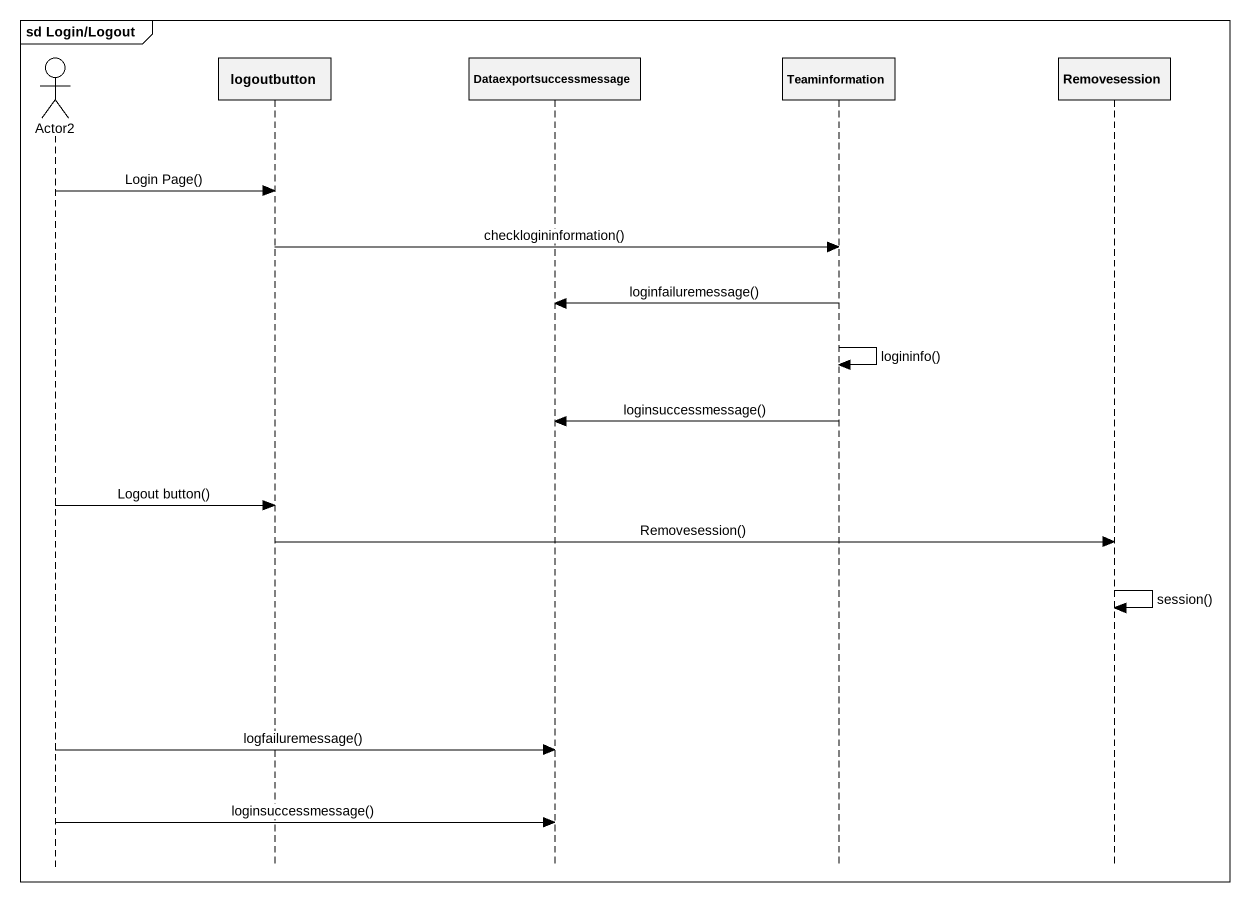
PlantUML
@startuml
mainframe sd Login/Logout
hide footbox
actor Actor2
participant logoutbutton
participant Dataexportsuccessmessage
participant Teaminformation
participant Removesession

Actor2 -> logoutbutton : Login Page()
logoutbutton -> Teaminformation : checklogininformation()
Teaminformation -> Dataexportsuccessmessage : loginfailuremessage()
Teaminformation -> Teaminformation : logininfo()
Teaminformation -> Dataexportsuccessmessage : loginsuccessmessage()
Actor2 -> logoutbutton : Logout button()
logoutbutton -> Removesession : Removesession()
Removesession -> Removesession : session()
Actor2 -> Dataexportsuccessmessage : logfailuremessage()
Actor2 -> Dataexportsuccessmessage : loginsuccessmessage()
@enduml
